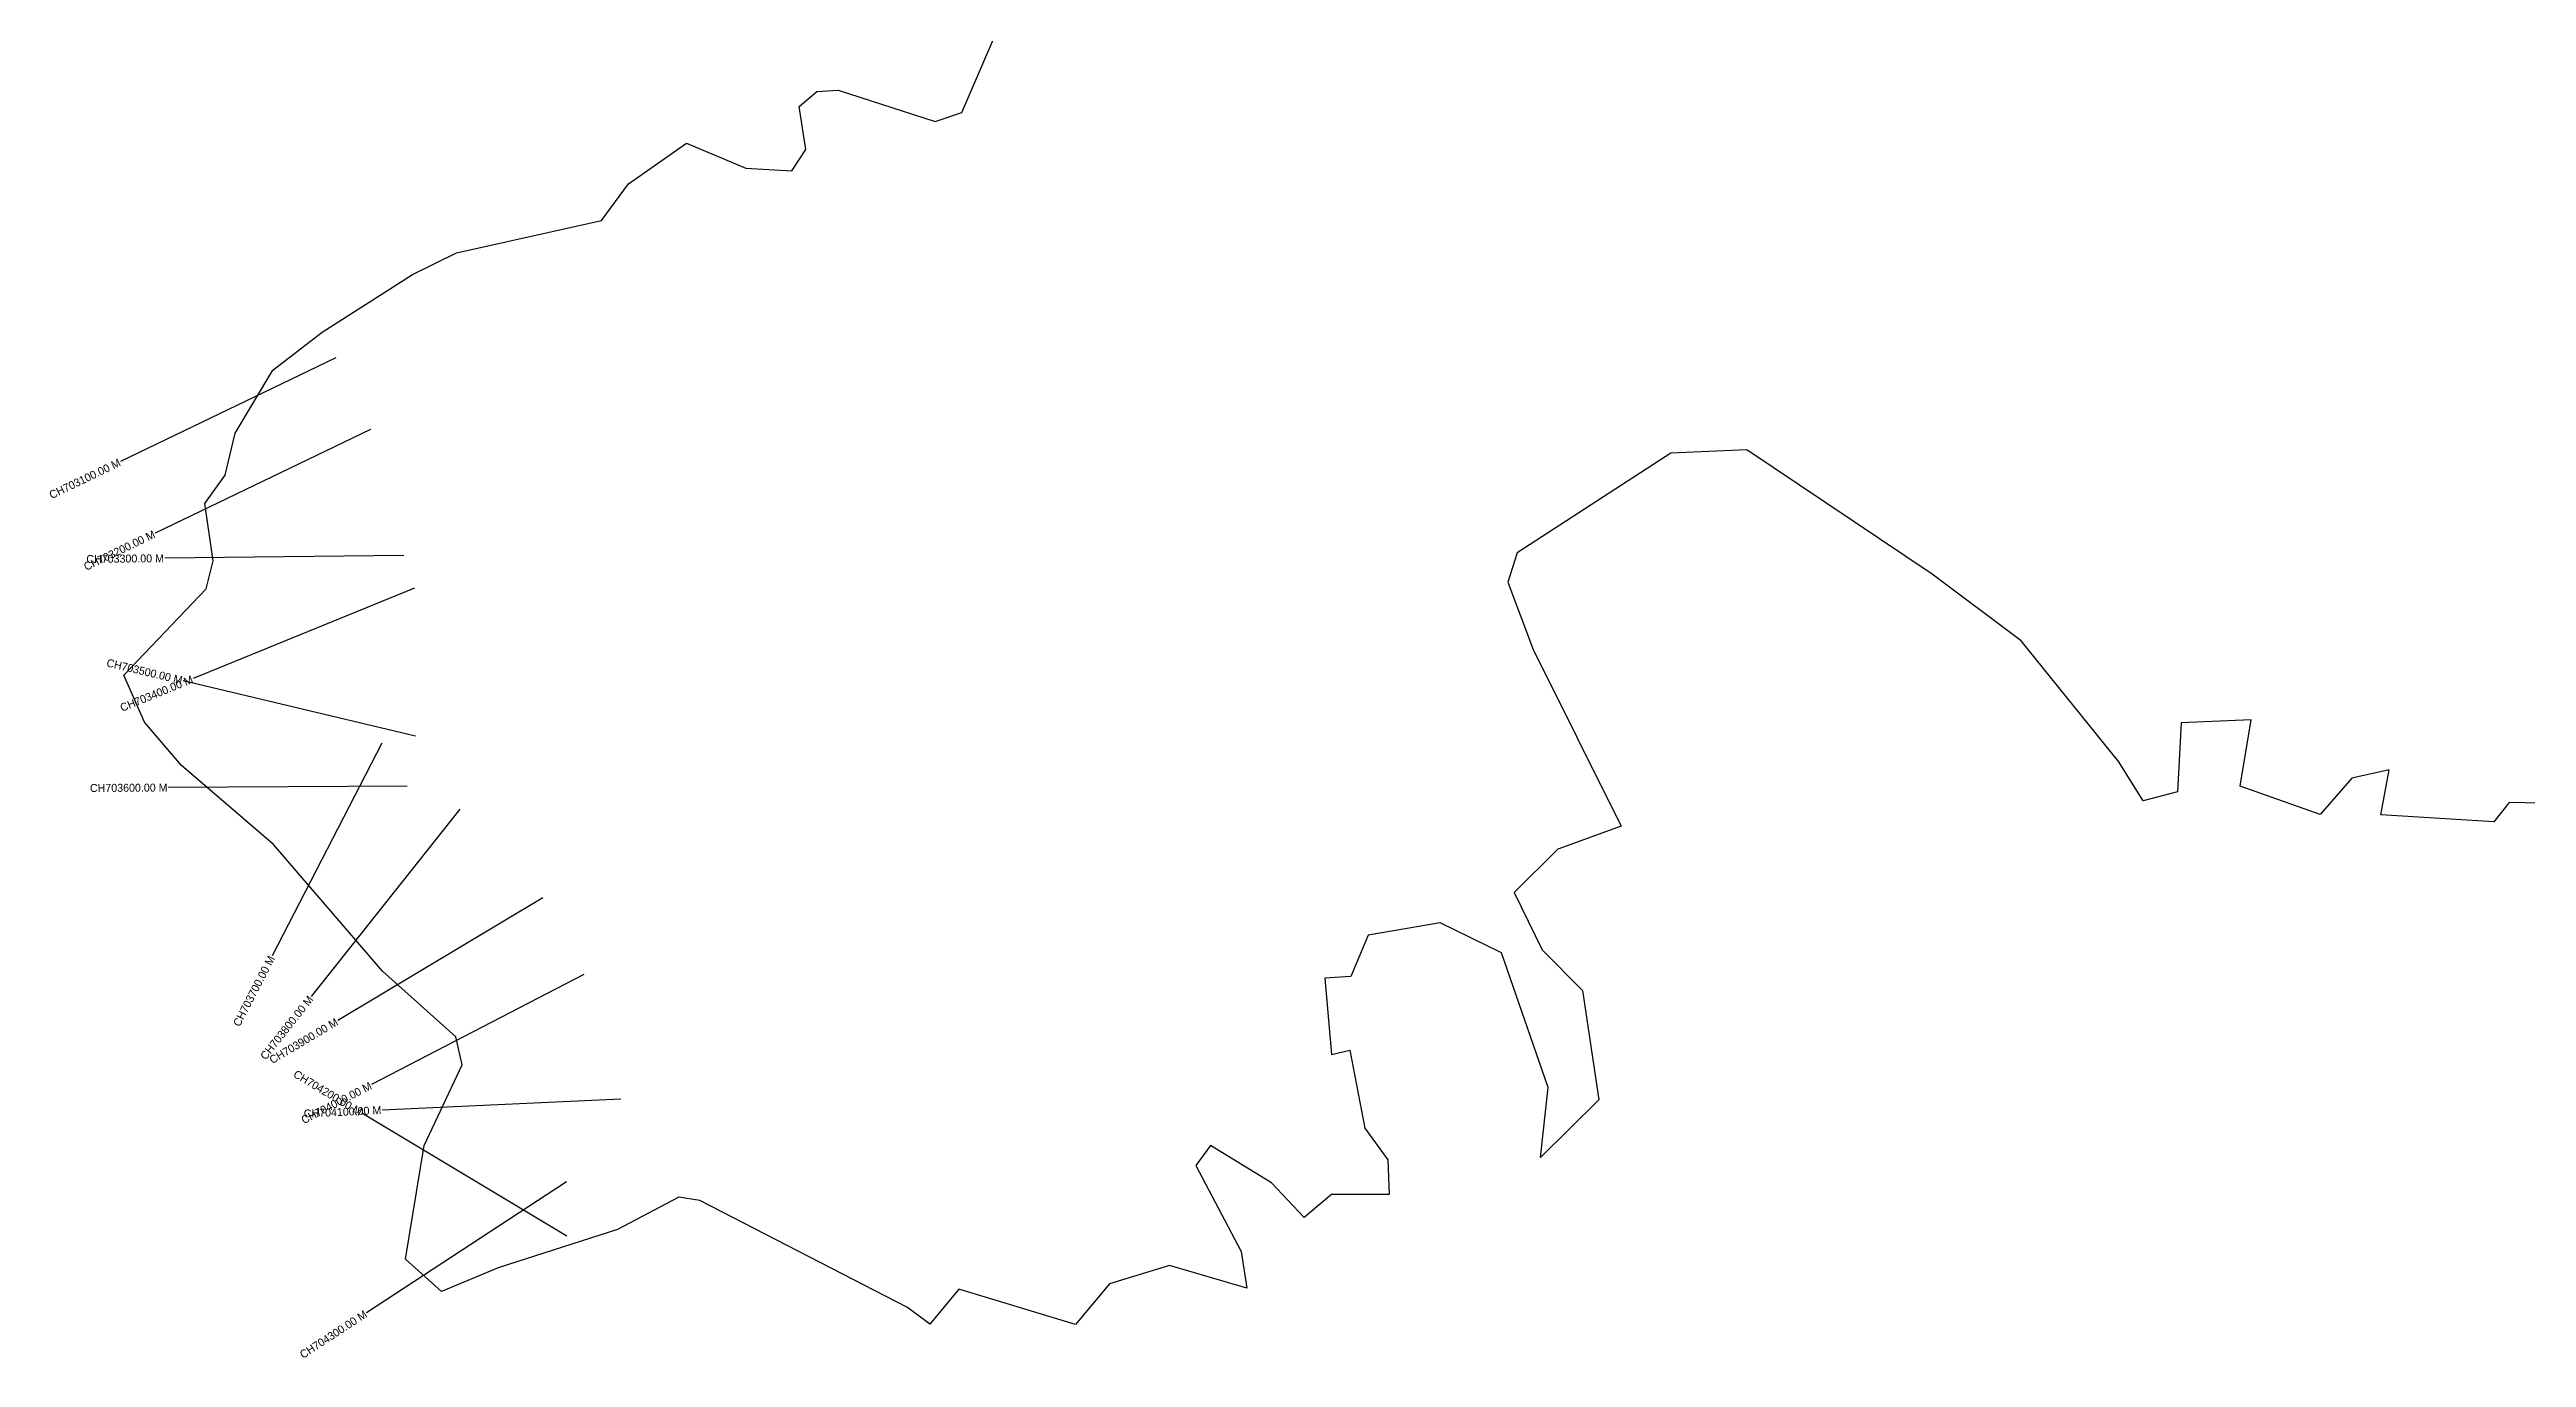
# Model space of a CAD drawing. Header units: metres. Extents: x 349514 to 354608, y 1756794 to 1760807.
# Drawn here: x 349514 to 352623, y 1756794 to 1758435 of the extents above; entities that cross this region are included whole.
import ezdxf
from ezdxf.enums import TextEntityAlignment as Align

# ---------------------------------------------------------------- set-up
doc = ezdxf.new("R2010")
doc.units = ezdxf.units.M
for name, color, linetype in [('CS', 134, 'Continuous'), ('CSMark', 6, 'Continuous'), ('village', 3, 'Continuous')]:
    doc.layers.add(name, color=color, linetype=linetype)

msp = doc.modelspace()

# ---------------------------------------------------------------- linework, layer by layer
at = {"layer": 'CS'}
for p, q in [((349873.7, 1758048), (349603.5, 1757917.8)), ((349917.1, 1757957.9), (349646.9, 1757827.7)), ((349959, 1757799.9), (349659, 1757796.5)), ((349972.4, 1757758.9), (349694.7, 1757645.5)), ((349973.8, 1757573.3), (349682, 1757642.8)), ((349931.3, 1757564.2), (349793.7, 1757297.6)), ((349963.5, 1757510.3), (349663.5, 1757508.7)), ((350029.4, 1757481.4), (349843, 1757246.4)), ((350133.6, 1757370.2), (349876.1, 1757216.4)), ((350185, 1757274), (349918.7, 1757136)), ((350163.6, 1756945.7), (349906.4, 1757100)), ((350231.5, 1757117.6), (349931.8, 1757104.1)), ((350163.2, 1757014.2), (349912.2, 1756849.8))]:
    msp.add_line(p, q, dxfattribs=at)
at = {"layer": 'village', "color": 3, "true_color": 0x00ff00}
msp.add_polyline3d([(352700.5, 1757487.9, 0), (352601.9, 1757490, 0), (352582.5, 1757465.5, 0), (352440.7, 1757474.3, 0), (352451, 1757531.1, 0), (352404.2, 1757520.6, 0), (352364.5, 1757474.9, 0), (352264.1, 1757510.3, 0), (352277.9, 1757593.8, 0), (352189.9, 1757589.7, 0), (352185.6, 1757503.3, 0), (352142.5, 1757491.9, 0), (352111.8, 1757540.8, 0), (351989.3, 1757692.7, 0), (351877.4, 1757776.6, 0), (351645, 1757932.5, 0), (351549.5, 1757928.1, 0), (351356.5, 1757803.2, 0), (351344.7, 1757766.2, 0), (351376.7, 1757682.1, 0), (351487.2, 1757460.1, 0), (351407.6, 1757431.3, 0), (351353, 1757376.9, 0), (351388.1, 1757305.2, 0), (351438.7, 1757253.9, 0), (351459.1, 1757117, 0), (351385.8, 1757044.7, 0), (351395.3, 1757132.5, 0), (351336.7, 1757301.3, 0), (351259.8, 1757338.8, 0), (351169.5, 1757323.3, 0), (351148, 1757271.8, 0), (351115, 1757269.7, 0), (351123.5, 1757173.9, 0), (351146.4, 1757179.1, 0), (351165.3, 1757081.2, 0), (351194.2, 1757041.8, 0), (351195.9, 1756998.2, 0), (351123.4, 1756998.1, 0), (351089.4, 1756969.2, 0), (351048.2, 1757012.6, 0), (350971.6, 1757059.5, 0), (350953.1, 1757034.5, 0), (351010, 1756926.6, 0), (351017.4, 1756880.5, 0), (350920.2, 1756909, 0), (350845, 1756885.9, 0), (350802.2, 1756835.2, 0), (350655.7, 1756879.3, 0), (350619.4, 1756835.5, 0), (350591.2, 1756856.3, 0), (350330.8, 1756990.7, 0), (350304.2, 1756994.7, 0), (350227.2, 1756954.1, 0), (350077.4, 1756906, 0), (350006.5, 1756876.3, 0), (349961.3, 1756916.9, 0), (349984.6, 1757059.6, 0), (350032.3, 1757160.6, 0), (350024.3, 1757195.9, 0), (349932.3, 1757278.3, 0), (349795.7, 1757437.3, 0), (349680.2, 1757536.5, 0), (349633.4, 1757590.8, 0), (349607.8, 1757649.9, 0), (349711, 1757758.1, 0), (349719.6, 1757793, 0), (349709.3, 1757865, 0), (349734.7, 1757900.5, 0), (349747.4, 1757953.4, 0), (349794.8, 1758032.2, 0), (349856.7, 1758080, 0), (349969.9, 1758152.3, 0), (350025.2, 1758179.8, 0), (350207.2, 1758220.1, 0), (350241.3, 1758266.1, 0), (350314, 1758317.1, 0), (350388.5, 1758285.8, 0), (350446.3, 1758282.7, 0), (350463.5, 1758309.2, 0), (350455.3, 1758363.4, 0), (350477.5, 1758382.1, 0), (350504.1, 1758383.8, 0), (350626, 1758344.6, 0), (350659.5, 1758355.7, 0), (350716.2, 1758486.7, 0)], dxfattribs=at)

# ---------------------------------------------------------------- texts
at = {"layer": 'CSMark'}
for s, rotation, p in [('CH703100.00 M', 25.7308, (349602.6, 1757917.3)), ('CH703200.00 M', 25.7308, (349646, 1757827.3)), ('CH703300.00 M', 0.6438, (349658, 1757796.5)), ('CH703500.00 M', 346.593, (349681, 1757643.1)), ('CH703400.00 M', 22.2144, (349693.8, 1757645.1)), ('CH703600.00 M', 0.31, (349662.5, 1757508.7)), ('CH703700.00 M', 62.7122, (349793.3, 1757296.7)), ('CH703800.00 M', 51.5869, (349842.4, 1757245.6)), ('CH703900.00 M', 30.8509, (349875.2, 1757215.8)), ('CH704200.00 M', 329.0454, (349905.5, 1757100.5)), ('CH704000.00 M', 27.3984, (349917.8, 1757135.5)), ('CH704100.00 M', 2.5898, (349930.8, 1757104)), ('CH704300.00 M', 33.2141, (349911.4, 1756849.3))]:
    msp.add_text(s, height=10, rotation=rotation, dxfattribs=at).set_placement(p, align=Align.MIDDLE_RIGHT)

doc.saveas('drawing.dxf')
